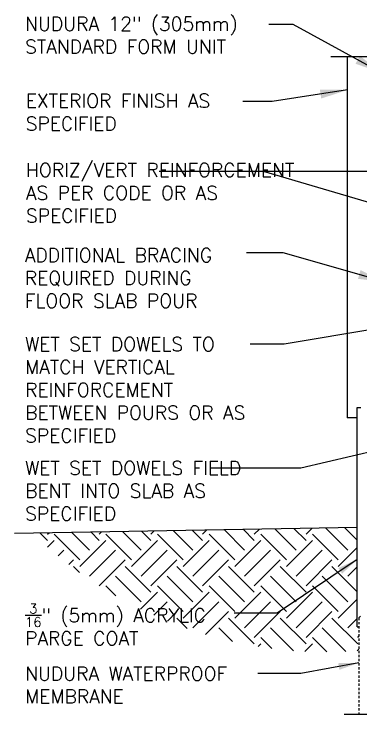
# Model space of a CAD drawing. Header units: inches. Extents: x 226.1 to 283, y 83.5 to 159.7.
# Drawn here: x 226.14 to 245.09, y 120.4 to 159.72 of the extents above; entities that cross this region are included whole.
import ezdxf

# ---------------------------------------------------------------- set-up
doc = ezdxf.new("R2010")
doc.units = ezdxf.units.IN
doc.header["$LTSCALE"] = 0.5
doc.header["$MEASUREMENT"] = 0
doc.linetypes.add('DASHED2', pattern=[0.375, 0.25, -0.125])
for name, color, linetype in [('HATCH', 12, 'Continuous'), ('LINE50', 5, 'Continuous'), ('LINE9', 9, 'Continuous'), ('TEXT', 4, 'Continuous')]:
    doc.layers.add(name, color=color, linetype=linetype)
doc.styles.add('DIM', font='romans.shx', dxfattribs={"width": 0.7})
doc.styles.add('ROMANS', font='romans.shx', dxfattribs={"height": 0.75})
doc.dimstyles.new('ext_12', dxfattribs={"dimscale": 12, "dimtxt": 0.09375, "dimasz": 0.09375, "dimexe": 0.09375, "dimexo": 0.0625, "dimgap": 0.0625, "dimtad": 1, "dimdec": 1, "dimzin": 2, "dimdsep": 46, "dimlunit": 4, "dimtxsty": 'DIM', "dimcen": 0.09, "dimdle": 0.09375, "dimclrt": 4, "dimadec": 0, "dimazin": 0, "dimtfac": 1, "dimtdec": 1, "dimtmove": 2, "dimatfit": 3, "dimfxl": 1, "dimfrac": 2, "dimtolj": 1, "dimtzin": 0, "dimarcsym": 0})
doc.dimstyles.new('ext_8', dxfattribs={"dimscale": 8, "dimtxt": 0.09375, "dimasz": 0.09375, "dimexe": 0.09375, "dimexo": 0.0625, "dimgap": 0.0625, "dimtad": 1, "dimdec": 1, "dimzin": 3, "dimdsep": 46, "dimlunit": 4, "dimtxsty": 'DIM', "dimcen": 0.09, "dimdle": 0.09375, "dimclrt": 4, "dimadec": 0, "dimazin": 0, "dimtfac": 1, "dimtdec": 1, "dimtmove": 2, "dimatfit": 3, "dimfxl": 1, "dimfrac": 2, "dimtolj": 1, "dimtzin": 0, "dimarcsym": 0})

msp = doc.modelspace()

# ---------------------------------------------------------------- hatches: boundary and pattern name
at = {"layer": 'HATCH'}
h = msp.add_hatch(dxfattribs=at)
h.set_pattern_fill('EARTH', color=256, scale=8, angle=45, style=0)
h.set_pattern_definition([(45, (55.4266, 1.1576), (2e-16, 2.828427), [2, -2]), (45, (54.8963, 1.688), (2e-16, 2.828427), [2, -2]), (45, (54.366, 2.2183), (2e-16, 2.828427), [2, -2]), (135, (54.366, 2.5719), (-2.828427, 4e-16), [2, -2]), (135, (54.8963, 3.1022), (-2.828427, 4e-16), [2, -2]), (135, (55.4266, 3.6325), (-2.828427, 4e-16), [2, -2])])
h.paths.add_polyline_path([(244.911, 131.64), (227.125, 131.329, 0.215358), (245.005, 124.886), (245.005, 126.199), (244.911, 126.199)])
h.paths.add_polyline_path([(226.543, 125.021), (237.947, 125.021), (237.947, 127.621), (226.543, 127.621)], flags=9)

# ---------------------------------------------------------------- linework, layer by layer
msp.add_line((244.911, 138.199), (244.911, 138.199))
at = {"layer": 'LINE50'}
msp.add_line((226.142, 131.312), (244.911, 131.64), dxfattribs=at)
at = {"layer": 'LINE9'}
for p, q in [((244.349, 157.399), (244.349, 137.64)), ((244.911, 126.199), (244.911, 138.199)), ((244.911, 138.199), (245.099, 138.199)), ((244.911, 137.64), (244.349, 137.64)), ((244.911, 126.199), (245.005, 126.199))]:
    msp.add_line(p, q, dxfattribs=at)
at = {"layer": 'LINE9', "linetype": 'DASHED2'}
for q in [(245.099, 126.775), (245.005, 121.399)]:
    msp.add_line((245.005, 126.681), q, dxfattribs=at)
at = {"layer": 'LINE9'}
for points in [[(263.727, 157.399), (254.599, 157.399), (253.599, 158.399), (253.599, 156.399), (252.599, 157.399), (243.47, 157.399)], [(263.667, 121.399), (254.927, 121.399), (253.927, 122.399), (253.927, 120.399), (252.927, 121.399), (244.186, 121.399)]]:
    msp.add_lwpolyline(points, dxfattribs=at)

# ---------------------------------------------------------------- texts
at = {"layer": 'TEXT', "char_height": 0.75, "attachment_point": 4, "style": 'ROMANS'}
for s, insert, width in [('NUDURA 12" (305mm) STANDARD FORM UNIT', (226.729, 158.578), 13.9131), ('EXTERIOR FINISH AS SPECIFIED', (226.763, 154.364), 13.18701), ('HORIZ/VERT REINFORCEMENT AS PER CODE OR AS SPECIFIED', (226.777, 149.948), 16.22436), ('ADDITIONAL BRACING REQUIRED DURING FLOOR SLAB POUR', (226.714, 145.288), 12.17415), ('WET SET DOWELS TO MATCH VERTICAL REINFORCEMENT BETWEEN POURS OR AS SPECIFIED', (226.73, 139.165), 13.18701), ('WET SET DOWELS FIELD BENT INTO SLAB AS SPECIFIED', (226.73, 133.636), 13.18701), ('\\A1;{\\H0.7x;\\S3/16;}" (5mm) ACRYLIC PARGE COAT', (226.73, 126.321), 12.36492), ('{\\H1x;NUDURA WATERPROOF MEMBRANE}', (226.73, 123.005), 13.69006)]:
    msp.add_mtext(s, dxfattribs=dict(at, insert=insert, width=width))

# ---------------------------------------------------------------- leaders
at = {"layer": 'TEXT'}
for points, override in [([(246.25, 156.515), (241.397, 159.169), (240.073, 159.169)], {"dimasz": 0.1875, "dimtad": 0}), ([(244.382, 155.587), (240.257, 154.944), (238.655, 154.944)], {"dimasz": 0.1875, "dimtad": 0}), ([(253.74, 151.127), (234.071, 151.127)], {"dimasz": 0.1875, "dimtad": 0}), ([(253.439, 147.093), (239.782, 151.127)], {"dimasz": 0.1875, "dimgap": 0.0625, "dimtad": 0}), ([(246.462, 145.066), (240.849, 146.675), (238.852, 146.675)], {"dimasz": 0.1875, "dimtad": 0}), ([(250.814, 143.314), (240.915, 141.671), (239.05, 141.671)], {"dimasz": 0.1875, "dimtad": 0}), ([(253.701, 137.646), (241.826, 134.877), (236.912, 134.877)], {"dimasz": 0.1875, "dimtad": 0})]:
    msp.add_leader(points, dimstyle='ext_8', override=override, dxfattribs=at)
for points in [[(244.911, 129.884), (240.53, 126.931), (238.175, 126.931)], [(245.005, 124.224), (241.827, 123.637), (239.471, 123.637)]]:
    msp.add_leader(points, dimstyle='ext_12', dxfattribs=at)

doc.saveas('drawing.dxf')
